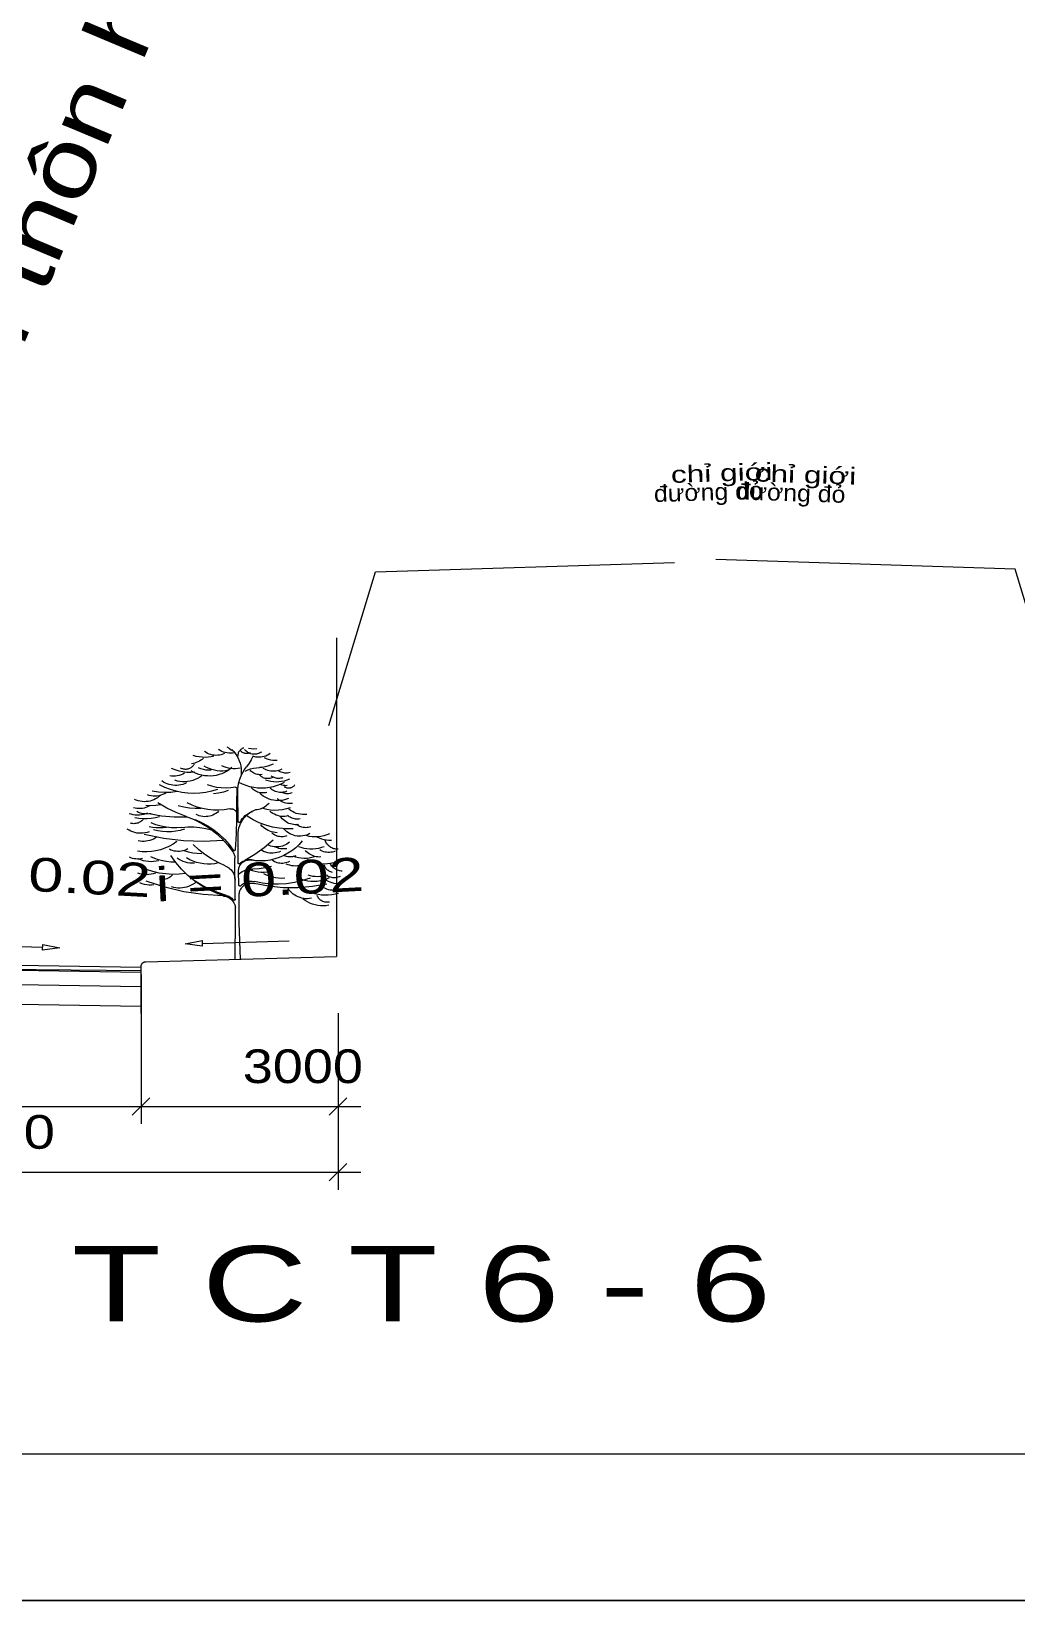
# Model space of a CAD drawing. Header units: metres. Extents: x 533049 to 537618, y 1849954 to 1852676.
# Drawn here: x 534052.1 to 534294, y 1849953.7 to 1850339.3 of the extents above; entities that cross this region are included whole.
import ezdxf

# ---------------------------------------------------------------- set-up
doc = ezdxf.new("R2010")
doc.units = ezdxf.units.M
doc.header["$LTSCALE"] = 2
for name, color, linetype, lineweight in [('2', 7, 'Continuous', 13), ('21', 7, 'Continuous', 13), ('3', 7, 'Continuous', 13), ('58', 7, 'Continuous', 13), ('59', 7, 'Continuous', 13), ('60', 7, 'Continuous', 13), ('61', 7, 'Continuous', 13)]:
    doc.layers.add(name, color=color, linetype=linetype, lineweight=lineweight)

msp = doc.modelspace()

# ---------------------------------------------------------------- linework, layer by layer
at = {"layer": '2'}
for p, q in [((534102.93, 1850145.16), (534102.83, 1850152.21)), ((534102.92, 1850135.03), (534102.92, 1850141.88)), ((534102.25, 1850126.06), (534102.15, 1850136.19)), ((534103.14, 1850129.52), (534103.06, 1850133.04))]:
    msp.add_line(p, q, dxfattribs=at)
for points in [[(534099.57, 1850161.86), (534099.18, 1850161.7), (534098.77, 1850161.58), (534098.35, 1850161.49), (534097.93, 1850161.43), (534097.5, 1850161.42), (534097.07, 1850161.44), (534096.65, 1850161.5), (534096.23, 1850161.6), (534095.83, 1850161.73), (534095.44, 1850161.9), (534095.06, 1850162.1), (534094.7, 1850162.34)], [(534101.96, 1850162.05), (534101.52, 1850161.98), (534101.08, 1850161.95), (534100.63, 1850161.96), (534100.19, 1850162), (534099.76, 1850162.09), (534099.33, 1850162.22), (534098.92, 1850162.38), (534098.52, 1850162.58), (534098.14, 1850162.82)], [(534100.15, 1850163.49), (534100.7, 1850163.15), (534101.24, 1850162.79), (534101.77, 1850162.43)], [(534101.39, 1850162.82), (534101.85, 1850162.34), (534102.26, 1850161.83), (534102.63, 1850161.29), (534102.95, 1850160.71), (534103.21, 1850160.11), (534103.42, 1850159.48), (534103.57, 1850158.84), (534103.66, 1850158.19), (534103.7, 1850157.53), (534103.67, 1850156.87), (534103.59, 1850156.22)], [(534102.92, 1850161.19), (534102.91, 1850161.37), (534102.93, 1850161.56), (534102.95, 1850161.74), (534103, 1850161.91), (534103.06, 1850162.09), (534103.13, 1850162.25), (534103.22, 1850162.41), (534103.32, 1850162.56), (534103.44, 1850162.71), (534103.57, 1850162.84), (534103.71, 1850162.95), (534103.86, 1850163.06), (534104.01, 1850163.15), (534104.18, 1850163.23), (534104.35, 1850163.29)], [(534105.88, 1850162.05), (534105.72, 1850161.98), (534105.55, 1850161.93), (534105.38, 1850161.89), (534105.21, 1850161.86), (534105.03, 1850161.85), (534104.86, 1850161.86), (534104.68, 1850161.88), (534104.51, 1850161.92), (534104.34, 1850161.97), (534104.18, 1850162.04), (534104.03, 1850162.12), (534103.88, 1850162.22), (534103.74, 1850162.33), (534103.62, 1850162.45), (534103.5, 1850162.58), (534103.4, 1850162.72)], [(534108.65, 1850162.24), (534108.42, 1850162.1), (534108.18, 1850161.98), (534107.94, 1850161.88), (534107.68, 1850161.8), (534107.42, 1850161.75), (534107.15, 1850161.71), (534106.88, 1850161.7), (534106.62, 1850161.72), (534106.35, 1850161.75), (534106.09, 1850161.81), (534105.84, 1850161.9), (534105.59, 1850162), (534105.35, 1850162.13), (534105.13, 1850162.27), (534104.92, 1850162.44), (534104.72, 1850162.62), (534104.54, 1850162.82)], [(534107.5, 1850163.01), (534106.83, 1850162.98), (534106.16, 1850163.01), (534105.5, 1850163.1)], [(534110.85, 1850161.86), (534110.49, 1850161.63), (534110.12, 1850161.43), (534109.74, 1850161.26), (534109.34, 1850161.13), (534108.93, 1850161.03), (534108.51, 1850160.97), (534108.09, 1850160.94), (534107.67, 1850160.96), (534107.25, 1850161.01), (534106.83, 1850161.1)], [(534092.31, 1850157.27), (534091.34, 1850157.21), (534090.36, 1850157.23), (534089.38, 1850157.35), (534088.42, 1850157.55), (534087.49, 1850157.85), (534086.58, 1850158.23)], [(534092.12, 1850159.28), (534092.02, 1850159.1), (534091.91, 1850158.93), (534091.78, 1850158.77), (534091.63, 1850158.62), (534091.48, 1850158.49), (534091.31, 1850158.37), (534091.14, 1850158.26), (534090.95, 1850158.17), (534090.76, 1850158.1), (534090.56, 1850158.04), (534090.36, 1850158), (534090.16, 1850157.98), (534089.95, 1850157.98), (534089.74, 1850157.99), (534089.54, 1850158.02), (534089.34, 1850158.07), (534089.15, 1850158.14), (534088.96, 1850158.22), (534088.78, 1850158.32)], [(534101.39, 1850158.42), (534100.83, 1850157.97), (534100.23, 1850157.56), (534099.6, 1850157.22), (534098.95, 1850156.92), (534098.27, 1850156.69), (534097.57, 1850156.51), (534096.86, 1850156.39), (534096.14, 1850156.34), (534095.42, 1850156.35), (534094.71, 1850156.41), (534094, 1850156.54), (534093.31, 1850156.74), (534092.63, 1850156.99), (534091.98, 1850157.29), (534091.36, 1850157.65)], [(534094.42, 1850160.71), (534094.1, 1850160.44), (534093.77, 1850160.2), (534093.42, 1850159.98), (534093.05, 1850159.79), (534092.66, 1850159.64), (534092.27, 1850159.52), (534091.86, 1850159.43), (534091.45, 1850159.37)], [(534096.99, 1850161.19), (534096.28, 1850161.04), (534095.55, 1850160.94), (534094.82, 1850160.91), (534094.08, 1850160.94), (534093.35, 1850161.03), (534092.64, 1850161.17), (534091.93, 1850161.38)], [(534096.33, 1850157.75), (534095.68, 1850157.75), (534095.04, 1850157.81), (534094.4, 1850157.92), (534093.78, 1850158.1), (534093.17, 1850158.32)], [(534100.53, 1850157.75), (534099.85, 1850157.63), (534099.17, 1850157.57), (534098.49, 1850157.57), (534097.8, 1850157.63), (534097.13, 1850157.75), (534096.47, 1850157.93), (534095.82, 1850158.17), (534095.2, 1850158.46), (534094.61, 1850158.8)], [(534103.46, 1850158.29), (534102.89, 1850158.19), (534102.31, 1850158.14), (534101.73, 1850158.14), (534101.15, 1850158.19), (534100.58, 1850158.28), (534100.02, 1850158.43), (534099.47, 1850158.62), (534098.94, 1850158.86)], [(534102.83, 1850152.21), (534102.85, 1850153.07), (534102.95, 1850153.93), (534103.12, 1850154.77), (534103.37, 1850155.6), (534103.68, 1850156.4), (534104.07, 1850157.18), (534104.52, 1850157.92), (534105.03, 1850158.61)], [(534104.64, 1850157.56), (534105.31, 1850157.84), (534106.01, 1850158.07), (534106.72, 1850158.25), (534107.44, 1850158.36), (534108.17, 1850158.42)], [(534106.64, 1850161.29), (534106.18, 1850160.35), (534105.64, 1850159.46), (534105.03, 1850158.61)], [(534108.84, 1850156.7), (534108.54, 1850156.67), (534108.25, 1850156.67), (534107.95, 1850156.69), (534107.66, 1850156.74), (534107.37, 1850156.81), (534107.09, 1850156.91), (534106.82, 1850157.04), (534106.56, 1850157.18), (534106.32, 1850157.35), (534106.09, 1850157.54), (534105.88, 1850157.75)], [(534111.52, 1850159.28), (534110.88, 1850158.99), (534110.22, 1850158.76), (534109.55, 1850158.59), (534108.87, 1850158.47), (534108.17, 1850158.42)], [(534113.71, 1850158.04), (534113.35, 1850157.87), (534112.97, 1850157.73), (534112.59, 1850157.63), (534112.19, 1850157.56), (534111.79, 1850157.53), (534111.39, 1850157.53), (534111, 1850157.56), (534110.6, 1850157.63), (534110.22, 1850157.73), (534109.84, 1850157.87), (534109.48, 1850158.03), (534109.13, 1850158.23)], [(534112.57, 1850160.14), (534112.02, 1850160.13), (534111.48, 1850160.17), (534110.94, 1850160.25), (534110.42, 1850160.39), (534109.91, 1850160.58), (534109.41, 1850160.81)], [(534097.83, 1850153.07), (534096.43, 1850152.64), (534094.99, 1850152.33), (534093.54, 1850152.13), (534092.07, 1850152.06), (534090.6, 1850152.12), (534089.14, 1850152.29), (534087.7, 1850152.59), (534086.29, 1850153), (534084.92, 1850153.54), (534083.6, 1850154.18)], [(534090.24, 1850154.66), (534089.8, 1850154.45), (534089.34, 1850154.28), (534088.87, 1850154.16), (534088.39, 1850154.07), (534087.9, 1850154.03), (534087.41, 1850154.02), (534086.93, 1850154.06), (534086.45, 1850154.14), (534085.97, 1850154.26), (534085.51, 1850154.42), (534085.07, 1850154.62), (534084.64, 1850154.86), (534084.23, 1850155.13)], [(534089.77, 1850157.03), (534089.35, 1850156.82), (534088.91, 1850156.64), (534088.46, 1850156.5), (534088, 1850156.4), (534087.54, 1850156.34), (534087.07, 1850156.32), (534086.6, 1850156.34), (534086.13, 1850156.4)], [(534094.04, 1850156.4), (534093.52, 1850156.03), (534092.96, 1850155.72), (534092.39, 1850155.45), (534091.79, 1850155.24), (534091.17, 1850155.08), (534090.54, 1850154.97), (534089.91, 1850154.92), (534089.27, 1850154.93), (534088.63, 1850154.99), (534088.01, 1850155.11), (534087.4, 1850155.29)], [(534102.29, 1850153.57), (534101.13, 1850153.41), (534099.96, 1850153.35), (534098.79, 1850153.4), (534097.63, 1850153.56), (534096.49, 1850153.82), (534095.38, 1850154.19)], [(534114.29, 1850154.78), (534113.42, 1850154.35), (534112.51, 1850153.99), (534111.58, 1850153.7), (534110.63, 1850153.5), (534109.67, 1850153.38), (534108.7, 1850153.33), (534107.73, 1850153.38), (534106.76, 1850153.5), (534105.81, 1850153.7), (534104.88, 1850153.99), (534103.98, 1850154.35), (534103.11, 1850154.78)], [(534111.61, 1850156.12), (534111.41, 1850156), (534111.19, 1850155.9), (534110.97, 1850155.82), (534110.74, 1850155.76), (534110.51, 1850155.72), (534110.27, 1850155.7), (534110.04, 1850155.7), (534109.8, 1850155.72), (534109.57, 1850155.77), (534109.34, 1850155.83), (534109.12, 1850155.91), (534108.91, 1850156.02), (534108.7, 1850156.14), (534108.51, 1850156.28), (534108.34, 1850156.43), (534108.17, 1850156.6)], [(534115.53, 1850155.55), (534114.91, 1850155.3), (534114.28, 1850155.11), (534113.62, 1850154.97), (534112.96, 1850154.89), (534112.3, 1850154.87), (534111.64, 1850154.9), (534110.98, 1850155), (534110.33, 1850155.15), (534109.7, 1850155.36)], [(534113.9, 1850155.93), (534113.64, 1850155.85), (534113.38, 1850155.8), (534113.1, 1850155.77), (534112.83, 1850155.76), (534112.56, 1850155.77), (534112.29, 1850155.81), (534112.02, 1850155.86), (534111.76, 1850155.95), (534111.51, 1850156.05), (534111.27, 1850156.17), (534111.04, 1850156.31)], [(534115.72, 1850157.18), (534115.41, 1850157.11), (534115.09, 1850157.07), (534114.77, 1850157.06), (534114.45, 1850157.08), (534114.14, 1850157.13), (534113.83, 1850157.2), (534113.53, 1850157.29), (534113.23, 1850157.41), (534112.95, 1850157.56)], [(534115, 1850153.99), (534114.7, 1850153.97), (534114.39, 1850153.98), (534114.09, 1850154.01), (534113.8, 1850154.07), (534113.51, 1850154.15), (534113.22, 1850154.25)], [(534116.86, 1850154.21), (534116.79, 1850154.08), (534116.7, 1850153.96), (534116.6, 1850153.85), (534116.49, 1850153.75), (534116.37, 1850153.66), (534116.25, 1850153.57), (534116.11, 1850153.5), (534115.98, 1850153.44), (534115.83, 1850153.4), (534115.69, 1850153.36), (534115.54, 1850153.34), (534115.39, 1850153.33), (534115.24, 1850153.34), (534115.09, 1850153.36), (534114.95, 1850153.39), (534114.8, 1850153.44), (534114.66, 1850153.49), (534114.53, 1850153.56), (534114.4, 1850153.64), (534114.29, 1850153.73)], [(534083.86, 1850151.59), (534083.49, 1850151.27), (534083.09, 1850150.98), (534082.67, 1850150.72), (534082.23, 1850150.5), (534081.77, 1850150.33), (534081.3, 1850150.19), (534080.81, 1850150.09), (534080.32, 1850150.04), (534079.83, 1850150.02), (534079.34, 1850150.06), (534078.85, 1850150.13), (534078.37, 1850150.24), (534077.91, 1850150.4), (534077.45, 1850150.59)], [(534085.24, 1850152.2), (534084.83, 1850151.96), (534084.39, 1850151.77), (534083.94, 1850151.61), (534083.48, 1850151.5), (534083, 1850151.42), (534082.53, 1850151.39), (534082.05, 1850151.4), (534081.58, 1850151.45), (534081.11, 1850151.55), (534080.65, 1850151.68)], [(534087.92, 1850152.51), (534086.4, 1850152.32), (534084.87, 1850152.29), (534083.35, 1850152.4), (534081.84, 1850152.66)], [(534100.52, 1850152.76), (534099.34, 1850152.38), (534098.12, 1850152.12), (534096.89, 1850151.96)], [(534102.29, 1850153.57), (534102.31, 1850153.58), (534102.33, 1850153.58), (534102.36, 1850153.58), (534102.38, 1850153.57), (534102.4, 1850153.57), (534102.42, 1850153.56), (534102.45, 1850153.55), (534102.47, 1850153.54), (534102.49, 1850153.53), (534102.5, 1850153.52), (534102.52, 1850153.5), (534102.54, 1850153.48), (534102.55, 1850153.46), (534102.56, 1850153.44), (534102.57, 1850153.42), (534102.58, 1850153.4), (534102.59, 1850153.38), (534102.59, 1850153.36), (534102.6, 1850153.34), (534102.6, 1850153.31)], [(534102.6, 1850153.31), (534102.56, 1850149.59), (534102.5, 1850145.87), (534102.44, 1850142.15)], [(534109.99, 1850152.3), (534109.67, 1850152.23), (534109.34, 1850152.19), (534109.02, 1850152.18), (534108.69, 1850152.19), (534108.37, 1850152.24), (534108.05, 1850152.31), (534107.74, 1850152.41), (534107.44, 1850152.54), (534107.15, 1850152.69), (534106.88, 1850152.87), (534106.62, 1850153.07), (534106.38, 1850153.3), (534106.17, 1850153.54)], [(534115.33, 1850150.83), (534114.82, 1850150.63), (534114.3, 1850150.47), (534113.77, 1850150.36), (534113.24, 1850150.3), (534112.7, 1850150.28), (534112.15, 1850150.3), (534111.62, 1850150.37), (534111.09, 1850150.49), (534110.57, 1850150.65), (534110.07, 1850150.86), (534109.59, 1850151.11), (534109.13, 1850151.39), (534108.7, 1850151.72), (534108.29, 1850152.08)], [(534114.93, 1850152.61), (534114.64, 1850152.49), (534114.34, 1850152.4), (534114.03, 1850152.34), (534113.71, 1850152.3), (534113.4, 1850152.29), (534113.08, 1850152.31), (534112.77, 1850152.36), (534112.46, 1850152.43), (534112.16, 1850152.53), (534111.87, 1850152.66), (534111.6, 1850152.81), (534111.33, 1850152.98), (534111.09, 1850153.18), (534110.86, 1850153.4)], [(534116.29, 1850149.62), (534115.89, 1850149.59), (534115.49, 1850149.59), (534115.09, 1850149.62), (534114.69, 1850149.69), (534114.3, 1850149.79), (534113.93, 1850149.93), (534113.56, 1850150.09), (534113.21, 1850150.29), (534112.88, 1850150.52), (534112.57, 1850150.77)], [(534116.2, 1850152.2), (534115.92, 1850152.11), (534115.63, 1850152.04), (534115.34, 1850152), (534115.04, 1850151.98), (534114.75, 1850151.99), (534114.46, 1850152.03), (534114.17, 1850152.09), (534113.89, 1850152.18), (534113.62, 1850152.3)], [(534080.7, 1850147.24), (534080.22, 1850147.05), (534079.73, 1850146.9), (534079.22, 1850146.8), (534078.71, 1850146.73), (534078.19, 1850146.72), (534077.67, 1850146.74), (534077.16, 1850146.81), (534076.66, 1850146.93), (534076.17, 1850147.08)], [(534081.12, 1850148.94), (534080.71, 1850148.75), (534080.29, 1850148.6), (534079.86, 1850148.47), (534079.42, 1850148.39), (534078.97, 1850148.34), (534078.52, 1850148.33), (534078.08, 1850148.36), (534077.63, 1850148.43), (534077.2, 1850148.53)], [(534083.59, 1850146.31), (534082.61, 1850146.05), (534081.6, 1850145.88), (534080.59, 1850145.8), (534079.57, 1850145.81), (534078.56, 1850145.91), (534077.56, 1850146.1)], [(534081.58, 1850147.08), (534081.06, 1850147.01), (534080.54, 1850146.99), (534080.02, 1850147.02), (534079.5, 1850147.09), (534078.99, 1850147.22), (534078.5, 1850147.38), (534078.02, 1850147.6)], [(534083.9, 1850149.25), (534082.69, 1850149.08), (534081.46, 1850149.03), (534080.24, 1850149.1)], [(534090.3, 1850146.26), (534087.2, 1850146.21), (534084.11, 1850146.47), (534081.06, 1850147.03)], [(534090.16, 1850146.43), (534087.75, 1850147.35), (534085.42, 1850148.45), (534083.17, 1850149.73)], [(534093.75, 1850148.37), (534092.36, 1850148.35), (534090.97, 1850148.44), (534089.59, 1850148.66), (534088.23, 1850148.99)], [(534090.16, 1850146.43), (534092.12, 1850145.66), (534094.01, 1850144.71), (534095.8, 1850143.59), (534097.47, 1850142.32), (534099.02, 1850140.89), (534100.44, 1850139.32), (534101.7, 1850137.64)], [(534100.87, 1850148.27), (534099.54, 1850148.06), (534098.19, 1850147.96), (534096.85, 1850147.98), (534095.5, 1850148.11), (534094.18, 1850148.36), (534092.88, 1850148.72), (534091.62, 1850149.19), (534090.4, 1850149.77)], [(534098.15, 1850147.69), (534097.83, 1850147.41), (534097.49, 1850147.15), (534097.12, 1850146.93), (534096.74, 1850146.75), (534096.34, 1850146.59), (534095.93, 1850146.48), (534095.51, 1850146.4), (534095.09, 1850146.36), (534094.66, 1850146.35), (534094.23, 1850146.39), (534093.81, 1850146.46), (534093.4, 1850146.57), (534093, 1850146.72), (534092.62, 1850146.9)], [(534100.87, 1850148.27), (534101, 1850148.29), (534101.13, 1850148.3), (534101.26, 1850148.3), (534101.39, 1850148.28), (534101.52, 1850148.26), (534101.65, 1850148.22), (534101.77, 1850148.17), (534101.89, 1850148.12), (534102, 1850148.05), (534102.11, 1850147.97), (534102.21, 1850147.88), (534102.3, 1850147.79), (534102.38, 1850147.69), (534102.45, 1850147.58), (534102.52, 1850147.46), (534102.57, 1850147.34)], [(534102.92, 1850141.88), (534102.95, 1850142.46), (534103.03, 1850143.03), (534103.15, 1850143.6), (534103.33, 1850144.15), (534103.55, 1850144.69), (534103.82, 1850145.2), (534104.13, 1850145.69), (534104.49, 1850146.14), (534104.88, 1850146.57), (534105.31, 1850146.96), (534105.77, 1850147.31), (534106.26, 1850147.62), (534106.78, 1850147.88), (534107.32, 1850148.1)], [(534103.42, 1850145.04), (534103.69, 1850145.47), (534103.99, 1850145.87), (534104.33, 1850146.25), (534104.7, 1850146.6), (534105.11, 1850146.91), (534105.53, 1850147.18), (534105.98, 1850147.42), (534106.45, 1850147.61)], [(534116.45, 1850143.34), (534114.74, 1850143.34), (534113.05, 1850143.49), (534111.37, 1850143.8), (534109.73, 1850144.26), (534108.13, 1850144.86), (534106.6, 1850145.61), (534105.14, 1850146.5)], [(534110.53, 1850149.71), (534110.28, 1850149.42), (534110.01, 1850149.16), (534109.71, 1850148.91), (534109.4, 1850148.7), (534109.07, 1850148.51), (534108.72, 1850148.35), (534108.37, 1850148.21), (534108, 1850148.11), (534107.62, 1850148.04), (534107.24, 1850148)], [(534115.72, 1850148.53), (534114.79, 1850148.24), (534113.84, 1850148.04), (534112.87, 1850147.92), (534111.9, 1850147.89), (534110.93, 1850147.95), (534109.96, 1850148.1), (534109.02, 1850148.33)], [(534115.33, 1850146.56), (534114.89, 1850146.47), (534114.45, 1850146.42), (534114, 1850146.4), (534113.55, 1850146.43), (534113.11, 1850146.5), (534112.67, 1850146.6), (534112.25, 1850146.75), (534111.84, 1850146.93), (534111.45, 1850147.14), (534111.08, 1850147.4), (534110.73, 1850147.68)], [(534117.77, 1850144.39), (534117.37, 1850144.36), (534116.97, 1850144.36), (534116.58, 1850144.4), (534116.18, 1850144.47), (534115.8, 1850144.57), (534115.43, 1850144.7), (534115.06, 1850144.87), (534114.72, 1850145.06), (534114.39, 1850145.29), (534114.08, 1850145.54), (534113.79, 1850145.81), (534113.53, 1850146.11), (534113.29, 1850146.43)], [(534118.16, 1850145.84), (534117.89, 1850145.78), (534117.61, 1850145.75), (534117.33, 1850145.75), (534117.05, 1850145.76), (534116.78, 1850145.8), (534116.5, 1850145.87), (534116.24, 1850145.95), (534115.98, 1850146.06), (534115.73, 1850146.19), (534115.5, 1850146.34), (534115.28, 1850146.51), (534115.07, 1850146.69)], [(534119.82, 1850146.9), (534119.3, 1850146.86), (534118.77, 1850146.87), (534118.25, 1850146.93), (534117.73, 1850147.03), (534117.23, 1850147.17), (534116.74, 1850147.36), (534116.27, 1850147.59), (534115.82, 1850147.86), (534115.39, 1850148.17)], [(534081.07, 1850142.62), (534080.58, 1850142.47), (534080.09, 1850142.36), (534079.58, 1850142.29), (534079.07, 1850142.26), (534078.56, 1850142.28), (534078.05, 1850142.34), (534077.55, 1850142.44), (534077.06, 1850142.59), (534076.59, 1850142.77), (534076.13, 1850143), (534075.69, 1850143.26)], [(534079.62, 1850145.69), (534079.44, 1850145.49), (534079.25, 1850145.31), (534079.04, 1850145.15), (534078.82, 1850145.01), (534078.58, 1850144.89), (534078.34, 1850144.79), (534078.09, 1850144.72), (534077.83, 1850144.67), (534077.57, 1850144.64), (534077.3, 1850144.63), (534077.04, 1850144.65), (534076.78, 1850144.69), (534076.53, 1850144.76)], [(534085.34, 1850143.73), (534084.49, 1850143.61), (534083.63, 1850143.57), (534082.77, 1850143.6), (534081.91, 1850143.71), (534081.07, 1850143.89)], [(534089.14, 1850143.73), (534087.85, 1850143.63), (534086.55, 1850143.65), (534085.27, 1850143.78), (534084, 1850144.02), (534082.75, 1850144.38), (534081.54, 1850144.84)], [(534089.77, 1850143.26), (534088.71, 1850142.97), (534087.63, 1850142.77), (534086.53, 1850142.66), (534085.43, 1850142.64), (534084.34, 1850142.7), (534083.25, 1850142.86), (534082.18, 1850143.1)], [(534089.14, 1850143.73), (534090.6, 1850143.85), (534092.07, 1850143.84), (534093.54, 1850143.72), (534094.99, 1850143.47), (534096.41, 1850143.1)], [(534092.38, 1850145.66), (534093.97, 1850144.95), (534095.5, 1850144.1), (534096.95, 1850143.13), (534098.3, 1850142.03), (534099.56, 1850140.83), (534100.71, 1850139.51), (534101.74, 1850138.1)], [(534103.42, 1850145.04), (534103.41, 1850145.02), (534103.4, 1850145), (534103.38, 1850144.98), (534103.36, 1850144.97), (534103.35, 1850144.95), (534103.33, 1850144.94), (534103.31, 1850144.93), (534103.29, 1850144.92), (534103.26, 1850144.91), (534103.24, 1850144.91), (534103.22, 1850144.9), (534103.2, 1850144.9), (534103.17, 1850144.9), (534103.15, 1850144.9), (534103.13, 1850144.91), (534103.11, 1850144.92), (534103.09, 1850144.92), (534103.06, 1850144.93), (534103.05, 1850144.95), (534103.03, 1850144.96), (534103.01, 1850144.98), (534102.99, 1850144.99), (534102.98, 1850145.01), (534102.97, 1850145.03), (534102.96, 1850145.05), (534102.95, 1850145.07), (534102.94, 1850145.09), (534102.94, 1850145.11), (534102.93, 1850145.14), (534102.93, 1850145.16)], [(534112.51, 1850142.42), (534112.05, 1850142.45), (534111.59, 1850142.52), (534111.14, 1850142.63), (534110.71, 1850142.78), (534110.28, 1850142.97), (534109.88, 1850143.19), (534109.5, 1850143.44), (534109.14, 1850143.73), (534108.8, 1850144.05), (534108.49, 1850144.39)], [(534114.94, 1850141.63), (534114.64, 1850141.53), (534114.34, 1850141.46), (534114.04, 1850141.42), (534113.73, 1850141.4), (534113.42, 1850141.4), (534113.11, 1850141.44), (534112.81, 1850141.49), (534112.51, 1850141.58), (534112.23, 1850141.69), (534111.95, 1850141.82), (534111.68, 1850141.98), (534111.43, 1850142.15), (534111.19, 1850142.35)], [(534120.59, 1850142.22), (534120.18, 1850142.01), (534119.74, 1850141.84), (534119.3, 1850141.71), (534118.84, 1850141.63), (534118.38, 1850141.58), (534117.91, 1850141.57), (534117.45, 1850141.6), (534116.99, 1850141.68), (534116.54, 1850141.8), (534116.1, 1850141.95), (534115.68, 1850142.15), (534115.28, 1850142.38), (534114.9, 1850142.64), (534114.54, 1850142.94), (534114.21, 1850143.27)], [(534120.79, 1850143.86), (534120.49, 1850143.77), (534120.18, 1850143.7), (534119.87, 1850143.66), (534119.56, 1850143.65), (534119.25, 1850143.66), (534118.94, 1850143.7), (534118.63, 1850143.76), (534118.33, 1850143.85), (534118.04, 1850143.97), (534117.76, 1850144.11), (534117.49, 1850144.27), (534117.24, 1850144.46)], [(534087.87, 1850140.25), (534086.94, 1850139.61), (534085.95, 1850139.05), (534084.91, 1850138.59), (534083.84, 1850138.22), (534082.74, 1850137.95), (534081.62, 1850137.78), (534080.48, 1850137.71), (534079.35, 1850137.74), (534078.22, 1850137.88)], [(534082.97, 1850141.36), (534082.57, 1850141.09), (534082.14, 1850140.86), (534081.7, 1850140.66), (534081.25, 1850140.5), (534080.78, 1850140.38), (534080.3, 1850140.31), (534079.82, 1850140.27), (534079.34, 1850140.28), (534078.86, 1850140.32), (534078.38, 1850140.41)], [(534099.34, 1850140.49), (534094.44, 1850140.22), (534089.54, 1850140.38), (534084.68, 1850140.98), (534079.88, 1850142)], [(534090.58, 1850138.41), (534090.19, 1850138.22), (534089.79, 1850138.07), (534089.38, 1850137.95), (534088.96, 1850137.87), (534088.54, 1850137.82), (534088.11, 1850137.82), (534087.68, 1850137.85), (534087.26, 1850137.91), (534086.85, 1850138.02), (534086.44, 1850138.16), (534086.05, 1850138.33)], [(534099.77, 1850134.28), (534098.04, 1850135.06), (534096.37, 1850135.98), (534094.78, 1850137.03), (534093.29, 1850138.21), (534091.9, 1850139.5)], [(534102.44, 1850142.15), (534102.4, 1850140.84), (534102.33, 1850139.53), (534102.22, 1850138.22)], [(534111.52, 1850140.58), (534109.35, 1850138.7), (534107.02, 1850137.03), (534104.55, 1850135.58)], [(534118.71, 1850140.41), (534117.93, 1850139.53), (534117.08, 1850138.72), (534116.16, 1850137.99), (534115.18, 1850137.35), (534114.14, 1850136.79), (534113.06, 1850136.33), (534111.95, 1850135.97), (534110.8, 1850135.7), (534109.64, 1850135.54), (534108.47, 1850135.48), (534107.29, 1850135.53), (534106.13, 1850135.68)], [(534115.6, 1850140.12), (534115.27, 1850139.86), (534114.93, 1850139.63), (534114.57, 1850139.43), (534114.2, 1850139.26), (534113.81, 1850139.13), (534113.41, 1850139.02), (534113, 1850138.96), (534112.59, 1850138.92), (534112.18, 1850138.93), (534111.77, 1850138.96), (534111.36, 1850139.04), (534110.97, 1850139.14), (534110.58, 1850139.28), (534110.2, 1850139.46)], [(534114.87, 1850138.47), (534114.49, 1850138.42), (534114.11, 1850138.41), (534113.72, 1850138.43), (534113.34, 1850138.47), (534112.97, 1850138.55), (534112.6, 1850138.66), (534112.24, 1850138.8)], [(534124.09, 1850138.98), (534123.41, 1850138.74), (534122.72, 1850138.55), (534122.01, 1850138.42), (534121.29, 1850138.36), (534120.57, 1850138.36), (534119.85, 1850138.42), (534119.14, 1850138.55), (534118.44, 1850138.74), (534117.76, 1850138.98)], [(534125.39, 1850142.15), (534124.72, 1850141.87), (534124.02, 1850141.64), (534123.3, 1850141.48), (534122.58, 1850141.39), (534121.84, 1850141.36), (534121.11, 1850141.41), (534120.38, 1850141.52), (534119.67, 1850141.69)], [(534125.85, 1850140.51), (534125.25, 1850140.51), (534124.65, 1850140.57), (534124.06, 1850140.68), (534123.48, 1850140.83), (534122.91, 1850141.04), (534122.37, 1850141.3)], [(534127.5, 1850138.4), (534127.24, 1850138.39), (534126.98, 1850138.4), (534126.72, 1850138.43), (534126.46, 1850138.49), (534126.22, 1850138.56), (534125.97, 1850138.66), (534125.74, 1850138.78), (534125.52, 1850138.92), (534125.32, 1850139.07), (534125.12, 1850139.25), (534124.94, 1850139.44), (534124.78, 1850139.64), (534124.64, 1850139.86), (534124.52, 1850140.09), (534124.42, 1850140.33), (534124.34, 1850140.58)], [(534079.43, 1850136.07), (534079.03, 1850136), (534078.62, 1850135.95), (534078.21, 1850135.94), (534077.81, 1850135.96), (534077.4, 1850136.02), (534077, 1850136.11), (534076.61, 1850136.23), (534076.23, 1850136.38)], [(534083.4, 1850135.53), (534082.79, 1850135.39), (534082.16, 1850135.3), (534081.54, 1850135.27), (534080.91, 1850135.31), (534080.28, 1850135.39), (534079.67, 1850135.54), (534079.07, 1850135.74), (534078.49, 1850135.99)], [(534087.38, 1850135.21), (534086.37, 1850135.21), (534085.37, 1850135.3), (534084.38, 1850135.46), (534083.4, 1850135.72), (534082.45, 1850136.05), (534081.53, 1850136.46)], [(534100.08, 1850126.71), (534098.01, 1850127.39), (534096.01, 1850128.26), (534094.1, 1850129.31), (534092.29, 1850130.52), (534090.6, 1850131.89), (534089.04, 1850133.42), (534087.62, 1850135.07), (534086.37, 1850136.85)], [(534092.21, 1850134.9), (534091.65, 1850134.9), (534091.1, 1850134.95), (534090.54, 1850135.04), (534090, 1850135.17), (534089.47, 1850135.35), (534088.96, 1850135.58), (534088.47, 1850135.84), (534088, 1850136.15)], [(534094, 1850137.24), (534092.91, 1850137.27), (534091.83, 1850137.39), (534090.76, 1850137.62), (534089.72, 1850137.94)], [(534098.06, 1850134.98), (534097.17, 1850134.8), (534096.28, 1850134.7), (534095.38, 1850134.68), (534094.48, 1850134.75), (534093.59, 1850134.89), (534092.72, 1850135.11), (534091.87, 1850135.41), (534091.05, 1850135.78), (534090.26, 1850136.23)], [(534101.7, 1850137.64), (534101.81, 1850137.45), (534101.91, 1850137.25), (534101.99, 1850137.05), (534102.06, 1850136.84), (534102.11, 1850136.63), (534102.14, 1850136.41), (534102.15, 1850136.19)], [(534102.22, 1850138.22), (534102.21, 1850138.2), (534102.21, 1850138.18), (534102.2, 1850138.16), (534102.19, 1850138.14), (534102.18, 1850138.11), (534102.17, 1850138.1), (534102.15, 1850138.08), (534102.14, 1850138.06), (534102.12, 1850138.05), (534102.1, 1850138.03), (534102.08, 1850138.02), (534102.06, 1850138.01), (534102.04, 1850138), (534102.02, 1850137.99), (534102, 1850137.99), (534101.97, 1850137.99), (534101.95, 1850137.99), (534101.93, 1850137.99), (534101.9, 1850137.99), (534101.88, 1850138), (534101.86, 1850138), (534101.84, 1850138.01), (534101.82, 1850138.02), (534101.8, 1850138.04), (534101.78, 1850138.05), (534101.77, 1850138.07), (534101.75, 1850138.08), (534101.74, 1850138.1)], [(534103.37, 1850134.84), (534103.35, 1850134.83), (534103.33, 1850134.82), (534103.31, 1850134.8), (534103.29, 1850134.79), (534103.27, 1850134.78), (534103.25, 1850134.78), (534103.23, 1850134.77), (534103.21, 1850134.77), (534103.18, 1850134.77), (534103.16, 1850134.77), (534103.14, 1850134.77), (534103.12, 1850134.78), (534103.09, 1850134.79), (534103.07, 1850134.8), (534103.05, 1850134.81), (534103.03, 1850134.82), (534103.02, 1850134.83), (534103, 1850134.85), (534102.98, 1850134.87), (534102.97, 1850134.88), (534102.96, 1850134.9), (534102.95, 1850134.92), (534102.94, 1850134.94), (534102.93, 1850134.97), (534102.93, 1850134.99), (534102.92, 1850135.01), (534102.92, 1850135.03)], [(534103.06, 1850133.04), (534103.07, 1850133.27), (534103.09, 1850133.5), (534103.14, 1850133.73), (534103.2, 1850133.95), (534103.29, 1850134.16), (534103.39, 1850134.37), (534103.51, 1850134.57), (534103.65, 1850134.75), (534103.8, 1850134.93), (534103.97, 1850135.08), (534104.15, 1850135.23), (534104.35, 1850135.35), (534104.55, 1850135.46), (534104.76, 1850135.55), (534104.98, 1850135.63), (534105.21, 1850135.68), (534105.44, 1850135.71), (534105.67, 1850135.72), (534105.9, 1850135.71), (534106.13, 1850135.68)], [(534103.37, 1850134.84), (534103.6, 1850135.05), (534103.85, 1850135.23), (534104.12, 1850135.39), (534104.39, 1850135.53), (534104.68, 1850135.64), (534104.98, 1850135.73), (534105.29, 1850135.79), (534105.59, 1850135.82), (534105.9, 1850135.83), (534106.21, 1850135.8), (534106.52, 1850135.75), (534106.82, 1850135.68), (534107.11, 1850135.58)], [(534113.36, 1850137.81), (534112.93, 1850137.65), (534112.49, 1850137.53), (534112.04, 1850137.44), (534111.58, 1850137.4), (534111.12, 1850137.39), (534110.66, 1850137.42), (534110.2, 1850137.49), (534109.76, 1850137.6), (534109.32, 1850137.74), (534108.9, 1850137.92), (534108.49, 1850138.14)], [(534115.55, 1850135.34), (534115.24, 1850135.19), (534114.91, 1850135.07), (534114.58, 1850134.97), (534114.23, 1850134.91), (534113.89, 1850134.87), (534113.54, 1850134.87), (534113.19, 1850134.9), (534112.85, 1850134.95), (534112.51, 1850135.04), (534112.19, 1850135.15), (534111.87, 1850135.29), (534111.57, 1850135.46), (534111.28, 1850135.66)], [(534117.13, 1850136.77), (534116.86, 1850136.65), (534116.58, 1850136.57), (534116.29, 1850136.5), (534116, 1850136.46), (534115.71, 1850136.45), (534115.41, 1850136.46), (534115.12, 1850136.5), (534114.84, 1850136.57), (534114.56, 1850136.65), (534114.28, 1850136.77)], [(534119.34, 1850134.71), (534118.91, 1850134.54), (534118.45, 1850134.4), (534117.99, 1850134.3), (534117.52, 1850134.24), (534117.05, 1850134.22), (534116.58, 1850134.24), (534116.11, 1850134.3), (534115.65, 1850134.4), (534115.2, 1850134.54), (534114.76, 1850134.71)], [(534121.72, 1850136.45), (534121.08, 1850136.28), (534120.42, 1850136.15), (534119.76, 1850136.09), (534119.09, 1850136.08), (534118.43, 1850136.13), (534117.77, 1850136.23), (534117.13, 1850136.39), (534116.5, 1850136.61)], [(534123.3, 1850136.45), (534122.91, 1850136.44), (534122.52, 1850136.45), (534122.14, 1850136.51), (534121.76, 1850136.59), (534121.39, 1850136.71), (534121.03, 1850136.86), (534120.69, 1850137.04), (534120.36, 1850137.25), (534120.05, 1850137.48), (534119.77, 1850137.75), (534119.5, 1850138.03)], [(534126.3, 1850135.03), (534125.6, 1850134.86), (534124.88, 1850134.76), (534124.15, 1850134.72), (534123.42, 1850134.74), (534122.7, 1850134.83), (534121.99, 1850134.99), (534121.3, 1850135.2), (534120.62, 1850135.48), (534119.98, 1850135.82)], [(534126.78, 1850137.88), (534126.44, 1850137.75), (534126.09, 1850137.66), (534125.74, 1850137.6), (534125.38, 1850137.56), (534125.02, 1850137.56), (534124.66, 1850137.59), (534124.31, 1850137.65), (534123.96, 1850137.74), (534123.62, 1850137.87), (534123.3, 1850138.01), (534122.98, 1850138.19)], [(534126.15, 1850132.65), (534125.92, 1850132.7), (534125.71, 1850132.77), (534125.5, 1850132.86), (534125.3, 1850132.96), (534125.11, 1850133.09), (534124.93, 1850133.23), (534124.76, 1850133.38), (534124.61, 1850133.55), (534124.47, 1850133.73), (534124.35, 1850133.92), (534124.24, 1850134.12), (534124.16, 1850134.33), (534124.09, 1850134.55)], [(534128.52, 1850132.97), (534128.23, 1850132.98), (534127.94, 1850133.03), (534127.65, 1850133.09), (534127.38, 1850133.19), (534127.11, 1850133.3), (534126.85, 1850133.44), (534126.61, 1850133.61), (534126.39, 1850133.79), (534126.18, 1850134), (534125.99, 1850134.22), (534125.82, 1850134.46), (534125.67, 1850134.71)], [(534082.62, 1850132.48), (534082.09, 1850132.31), (534081.55, 1850132.19), (534081, 1850132.12), (534080.44, 1850132.09), (534079.89, 1850132.12), (534079.33, 1850132.19), (534078.79, 1850132.31), (534078.26, 1850132.48)], [(534090.03, 1850132.41), (534088.42, 1850132.23), (534086.8, 1850132.18), (534085.18, 1850132.27), (534083.57, 1850132.5), (534081.99, 1850132.86), (534080.44, 1850133.34)], [(534086.83, 1850132.02), (534086.59, 1850131.79), (534086.32, 1850131.58), (534086.04, 1850131.4), (534085.75, 1850131.24), (534085.44, 1850131.11), (534085.12, 1850131), (534084.79, 1850130.92), (534084.46, 1850130.87), (534084.13, 1850130.84), (534083.79, 1850130.85)], [(534100.09, 1850127.02), (534097.94, 1850127.7), (534095.86, 1850128.56), (534093.87, 1850129.59), (534091.96, 1850130.79)], [(534099.77, 1850134.28), (534100.09, 1850134.14), (534100.39, 1850133.96), (534100.68, 1850133.77), (534100.94, 1850133.54), (534101.19, 1850133.3), (534101.41, 1850133.03), (534101.61, 1850132.74), (534101.78, 1850132.44), (534101.92, 1850132.12), (534102.03, 1850131.8), (534102.12, 1850131.46), (534102.17, 1850131.12), (534102.19, 1850130.77)], [(534103.05, 1850132.18), (534103.34, 1850132.43), (534103.64, 1850132.66), (534103.97, 1850132.86), (534104.31, 1850133.04), (534104.66, 1850133.18), (534105.02, 1850133.3), (534105.39, 1850133.38), (534105.77, 1850133.44), (534106.15, 1850133.46), (534106.53, 1850133.44)], [(534110.8, 1850132.81), (534110.08, 1850132.7), (534109.34, 1850132.64), (534108.61, 1850132.65), (534107.87, 1850132.72), (534107.15, 1850132.85), (534106.44, 1850133.04), (534105.74, 1850133.28)], [(534111.12, 1850134.08), (534109.61, 1850133.77), (534108.07, 1850133.56), (534106.53, 1850133.44)], [(534120.6, 1850131.27), (534118.72, 1850130.64), (534116.79, 1850130.17), (534114.83, 1850129.87), (534112.86, 1850129.75), (534110.87, 1850129.79), (534108.9, 1850130.01), (534106.96, 1850130.4)], [(534114.44, 1850131.23), (534113.67, 1850131.19), (534112.9, 1850131.22), (534112.13, 1850131.31), (534111.37, 1850131.47), (534110.63, 1850131.7), (534109.91, 1850131.99), (534109.22, 1850132.34)], [(534125.33, 1850131.35), (534124.63, 1850131.02), (534123.9, 1850130.76), (534123.15, 1850130.57), (534122.39, 1850130.45), (534121.62, 1850130.39), (534120.84, 1850130.41), (534120.08, 1850130.5), (534119.32, 1850130.66), (534118.58, 1850130.88)], [(534124.79, 1850131.97), (534124.22, 1850131.8), (534123.64, 1850131.68), (534123.05, 1850131.61), (534122.46, 1850131.58), (534121.87, 1850131.61), (534121.28, 1850131.68), (534120.7, 1850131.8), (534120.13, 1850131.97)], [(534128.04, 1850129.88), (534127.54, 1850129.86), (534127.04, 1850129.88), (534126.54, 1850129.95), (534126.05, 1850130.07), (534125.57, 1850130.23), (534125.11, 1850130.43), (534124.67, 1850130.67), (534124.25, 1850130.95), (534123.86, 1850131.27)], [(534128.04, 1850131.66), (534127.76, 1850131.55), (534127.46, 1850131.46), (534127.16, 1850131.39), (534126.86, 1850131.35), (534126.55, 1850131.34), (534126.24, 1850131.36), (534125.94, 1850131.4), (534125.64, 1850131.46), (534125.34, 1850131.56), (534125.06, 1850131.67), (534124.79, 1850131.82)], [(534082.23, 1850129.6), (534081.65, 1850129.55), (534081.07, 1850129.55), (534080.49, 1850129.6), (534079.91, 1850129.71), (534079.35, 1850129.86), (534078.81, 1850130.07)], [(534099.15, 1850126.87), (534094.35, 1850127.19), (534089.6, 1850127.91), (534084.93, 1850129.03), (534080.36, 1850130.54)], [(534092.6, 1850130.3), (534092.18, 1850129.97), (534091.74, 1850129.67), (534091.27, 1850129.42), (534090.78, 1850129.21), (534090.28, 1850129.04), (534089.76, 1850128.91), (534089.23, 1850128.83), (534088.7, 1850128.8), (534088.16, 1850128.81), (534087.63, 1850128.87), (534087.11, 1850128.98), (534086.6, 1850129.13)], [(534099.15, 1850126.87), (534099.43, 1850126.85), (534099.7, 1850126.81), (534099.97, 1850126.74), (534100.23, 1850126.65), (534100.49, 1850126.54), (534100.73, 1850126.41), (534100.96, 1850126.25), (534101.18, 1850126.08), (534101.38, 1850125.89), (534101.56, 1850125.68), (534101.73, 1850125.46), (534101.87, 1850125.22), (534102, 1850124.98), (534102.1, 1850124.72), (534102.18, 1850124.45), (534102.23, 1850124.18), (534102.27, 1850123.91)], [(534100.09, 1850127.02), (534100.37, 1850126.92), (534100.64, 1850126.8), (534100.89, 1850126.66), (534101.14, 1850126.5), (534101.37, 1850126.31), (534101.59, 1850126.11), (534101.78, 1850125.89)], [(534103.6, 1850129.35), (534103.59, 1850129.33), (534103.57, 1850129.32), (534103.55, 1850129.31), (534103.53, 1850129.29), (534103.51, 1850129.28), (534103.49, 1850129.27), (534103.46, 1850129.27), (534103.44, 1850129.26), (534103.42, 1850129.26), (534103.4, 1850129.26), (534103.37, 1850129.26), (534103.35, 1850129.27), (534103.33, 1850129.27), (534103.3, 1850129.28), (534103.28, 1850129.29), (534103.26, 1850129.3), (534103.24, 1850129.32), (534103.23, 1850129.33), (534103.21, 1850129.35), (534103.2, 1850129.37), (534103.18, 1850129.39), (534103.17, 1850129.41), (534103.16, 1850129.43), (534103.15, 1850129.45), (534103.15, 1850129.47), (534103.14, 1850129.49), (534103.14, 1850129.52)], [(534103.21, 1850127.11), (534103.22, 1850127.36), (534103.26, 1850127.61), (534103.31, 1850127.86), (534103.39, 1850128.1), (534103.48, 1850128.34), (534103.6, 1850128.56), (534103.73, 1850128.78), (534103.89, 1850128.98), (534104.06, 1850129.17), (534104.24, 1850129.34), (534104.44, 1850129.5), (534104.65, 1850129.63), (534104.88, 1850129.75), (534105.11, 1850129.85), (534105.35, 1850129.93), (534105.59, 1850129.99), (534105.85, 1850130.03), (534106.1, 1850130.04), (534106.35, 1850130.04), (534106.6, 1850130.01), (534106.85, 1850129.96)], [(534103.53, 1850111.35), (534103.21, 1850120.3), (534103.21, 1850127.11)], [(534103.6, 1850129.35), (534103.8, 1850129.56), (534104.01, 1850129.74), (534104.24, 1850129.91), (534104.48, 1850130.06), (534104.74, 1850130.19), (534105, 1850130.3), (534105.27, 1850130.39), (534105.55, 1850130.45), (534105.83, 1850130.49), (534106.11, 1850130.5), (534106.4, 1850130.49), (534106.68, 1850130.46), (534106.96, 1850130.4)], [(534124.73, 1850129.8), (534121.18, 1850129.16), (534117.58, 1850128.86), (534113.98, 1850128.89), (534110.39, 1850129.26), (534106.85, 1850129.96)], [(534120.93, 1850126.32), (534120.47, 1850126.24), (534120, 1850126.2), (534119.53, 1850126.2), (534119.06, 1850126.25), (534118.6, 1850126.33), (534118.15, 1850126.45), (534117.71, 1850126.62), (534117.29, 1850126.81), (534116.88, 1850127.05), (534116.5, 1850127.32), (534116.14, 1850127.62), (534115.81, 1850127.95), (534115.5, 1850128.31), (534115.23, 1850128.69)], [(534127.57, 1850127.58), (534126.76, 1850127.35), (534125.94, 1850127.18), (534125.1, 1850127.08), (534124.25, 1850127.06), (534123.41, 1850127.1), (534122.58, 1850127.22), (534121.75, 1850127.41), (534120.95, 1850127.67), (534120.17, 1850128), (534119.43, 1850128.4), (534118.71, 1850128.85)], [(534125.36, 1850125.37), (534125.13, 1850125.33), (534124.9, 1850125.31), (534124.67, 1850125.32), (534124.44, 1850125.34), (534124.22, 1850125.38), (534124, 1850125.44), (534123.78, 1850125.52), (534123.57, 1850125.62), (534123.37, 1850125.74), (534123.19, 1850125.87), (534123.01, 1850126.02), (534122.85, 1850126.18), (534122.7, 1850126.36), (534122.57, 1850126.54), (534122.45, 1850126.74), (534122.35, 1850126.95)], [(534128.05, 1850128.53), (534127.65, 1850128.41), (534127.24, 1850128.32), (534126.82, 1850128.27), (534126.41, 1850128.25), (534125.99, 1850128.26), (534125.57, 1850128.32), (534125.16, 1850128.4), (534124.76, 1850128.52), (534124.37, 1850128.68), (534124, 1850128.86), (534123.64, 1850129.08), (534123.3, 1850129.33)], [(534102.25, 1850126.06), (534102.25, 1850126.04), (534102.24, 1850126.01), (534102.24, 1850125.99), (534102.23, 1850125.97), (534102.22, 1850125.95), (534102.21, 1850125.93), (534102.2, 1850125.91), (534102.19, 1850125.89), (534102.17, 1850125.87), (534102.15, 1850125.86), (534102.14, 1850125.84), (534102.12, 1850125.83), (534102.1, 1850125.82), (534102.07, 1850125.81), (534102.05, 1850125.8), (534102.03, 1850125.8), (534102.01, 1850125.8), (534101.98, 1850125.79), (534101.96, 1850125.8), (534101.94, 1850125.8), (534101.92, 1850125.8), (534101.89, 1850125.81), (534101.87, 1850125.82), (534101.85, 1850125.83), (534101.83, 1850125.84), (534101.81, 1850125.86), (534101.8, 1850125.87), (534101.78, 1850125.89)], [(534102.22, 1850111.42), (534102.29, 1850121.35), (534102.27, 1850123.91)], [(534125.2, 1850124.58), (534124.53, 1850124.47), (534123.86, 1850124.43), (534123.19, 1850124.45), (534122.52, 1850124.52), (534121.86, 1850124.66), (534121.21, 1850124.85), (534120.59, 1850125.1), (534119.98, 1850125.4), (534119.41, 1850125.76), (534118.87, 1850126.16)]]:
    msp.add_lwpolyline(points, dxfattribs=at)
at = {"layer": '21'}
for p, q in [((534094.12, 1850115.22), (534115.46, 1850115.86)), ((534054.93, 1850114.22), (534033.59, 1850114.86)), ((534079.08, 1850097.96), (534079.08, 1850070.84)), ((534079.08, 1850097.96), (534079.08, 1850070.84)), ((534127.48, 1850098.04), (534127.48, 1850054.69)), ((534127.48, 1850097.96), (534127.48, 1850070.84)), ((534076.94, 1850072.98), (534081.23, 1850077.28)), ((534081.23, 1850077.28), (534076.94, 1850072.98)), ((534125.34, 1850072.98), (534129.63, 1850077.28)), ((533954.38, 1850075.13), (534083.38, 1850075.13)), ((534074.79, 1850075.13), (534133.08, 1850075.13)), ((533907.08, 1850058.98), (534133.08, 1850058.98)), ((534125.34, 1850056.84), (534129.63, 1850061.13))]:
    msp.add_line(p, q, dxfattribs=at)
for points in [[(534125.23, 1850168.72), (534136.71, 1850206.48), (534210.2, 1850208.83)], [(534305.3, 1850169.4), (534293.83, 1850207.16), (534220.34, 1850209.51)]]:
    msp.add_lwpolyline(points, dxfattribs=at)
for points in [[(534094.14, 1850114.52), (534089.93, 1850115.09), (534094.1, 1850115.91)], [(534054.95, 1850114.91), (534059.12, 1850114.09), (534054.91, 1850113.52)]]:
    msp.add_lwpolyline(points, close=True, dxfattribs=at)
at = {"layer": '3'}
msp.add_line((534127.08, 1850190.3), (534127.08, 1850111.96), dxfattribs=at)
at = {"layer": '58'}
for p, q in [((534018.88, 1850109.15), (534079.08, 1850108.17)), ((534079.08, 1850107.56), (534079.08, 1850097.96))]:
    msp.add_line(p, q, dxfattribs=at)
msp.add_lwpolyline([(534079.08, 1850107.56), (534079.08, 1850109.5), (534079.08, 1850109.57), (534079.09, 1850109.63), (534079.1, 1850109.7), (534079.11, 1850109.76), (534079.13, 1850109.82), (534079.14, 1850109.89), (534079.17, 1850109.95), (534079.19, 1850110.01), (534079.22, 1850110.06), (534079.25, 1850110.12), (534079.29, 1850110.17), (534079.32, 1850110.23), (534079.36, 1850110.28), (534079.41, 1850110.33), (534079.45, 1850110.37), (534079.5, 1850110.42), (534079.55, 1850110.46), (534079.6, 1850110.5), (534079.65, 1850110.53), (534079.71, 1850110.56), (534079.77, 1850110.59), (534079.83, 1850110.62), (534079.89, 1850110.64), (534079.95, 1850110.66), (534080.01, 1850110.68), (534080.07, 1850110.69), (534080.14, 1850110.7), (534080.2, 1850110.71), (534080.27, 1850110.71), (534127.08, 1850111.96)], dxfattribs=at)
at = {"layer": '59'}
for points in [[(534079.08, 1850097.96), (534079.08, 1850109.38), (534079.08, 1850109.42), (534079.08, 1850109.45), (534079.09, 1850109.49), (534079.09, 1850109.52), (534079.09, 1850109.56), (534079.1, 1850109.6), (534079.1, 1850109.63), (534079.11, 1850109.67), (534079.12, 1850109.7), (534079.13, 1850109.74), (534079.13, 1850109.77), (534079.14, 1850109.81), (534079.15, 1850109.84), (534079.17, 1850109.88), (534079.18, 1850109.91), (534079.19, 1850109.94), (534079.2, 1850109.98), (534079.22, 1850110.01), (534079.23, 1850110.04), (534079.25, 1850110.08), (534079.27, 1850110.11), (534079.28, 1850110.14), (534079.3, 1850110.17), (534079.32, 1850110.2), (534079.34, 1850110.23), (534079.36, 1850110.26), (534079.38, 1850110.29), (534079.41, 1850110.32), (534079.43, 1850110.35), (534079.45, 1850110.37), (534079.47, 1850110.4), (534079.49, 1850110.42), (534079.52, 1850110.45), (534079.54, 1850110.47), (534079.57, 1850110.49), (534079.59, 1850110.51), (534079.62, 1850110.53), (534079.64, 1850110.55), (534079.67, 1850110.56), (534079.7, 1850110.58), (534079.73, 1850110.6), (534079.76, 1850110.61), (534079.79, 1850110.63), (534079.82, 1850110.64), (534079.85, 1850110.65), (534079.88, 1850110.66), (534079.91, 1850110.67), (534079.94, 1850110.68), (534079.97, 1850110.69), (534080.01, 1850110.7), (534080.04, 1850110.7), (534080.07, 1850110.71), (534080.1, 1850110.71), (534080.14, 1850110.71), (534080.17, 1850110.71), (534080.2, 1850110.71), (534080.23, 1850110.71), (534080.27, 1850110.71), (534127.1, 1850111.97)], [(533958.68, 1850108.17), (534018.88, 1850109.15), (534079.08, 1850108.53)]]:
    msp.add_lwpolyline(points, dxfattribs=at)
at = {"layer": '60'}
for p, q in [((534018.88, 1850110.36), (534079.08, 1850109.38)), ((534018.88, 1850105.56), (534079.08, 1850104.6)), ((534018.88, 1850100.73), (534079.08, 1850099.78))]:
    msp.add_line(p, q, dxfattribs=at)
at = {"layer": '61'}
for points in [[(537432.41, 1849953.71), (537432.41, 1852676.21), (533348.66, 1852676.21), (533348.66, 1849953.71)], [(533348.66, 1852676.21), (537432.41, 1852676.21), (537432.41, 1849953.71), (533348.66, 1849953.71)], [(533348.66, 1852676.21), (537432.41, 1852676.21), (537432.41, 1849953.71), (533348.66, 1849953.71)], [(533384.62, 1852640.25), (537396.44, 1852640.25), (537396.44, 1849989.68), (533384.62, 1849989.68)], [(533384.62, 1852640.25), (537396.44, 1852640.25), (537396.44, 1849989.68), (533384.62, 1849989.68)]]:
    msp.add_lwpolyline(points, close=True, dxfattribs=at)

# ---------------------------------------------------------------- texts
at = {"layer": '21'}
for s, height, rotation, width, p in [('đi thôn hướng đại', 16, 67.201, 1.3, (534043.88, 1850247.16)), ('  chỉ giới', 4.148, 1.829, 1.4, (534205.03, 1850228.21)), ('  chỉ giới', 4.148, 358.171, 1.4, (534225.51, 1850228.88)), ('đường đỏ', 4.148, 1.829, 1.1, (534205.17, 1850223.65)), ('đường đỏ', 4.148, 358.171, 1.1, (534225.36, 1850224.32)), ('i = 0.02', 8.272, 357, 1.4, (534030.13, 1850129.25)), ('i = 0.02', 8.272, 3, 1.4, (534082.86, 1850125.49))]:
    msp.add_text(s, height=height, rotation=rotation, dxfattribs=dict(at, width=width)).set_placement(p)
for s, height, width, p in [('3000', 8.272, 1.2, (534104.08, 1850080.89)), ('13500', 8.272, 1.25, (534019.48, 1850064.75)), ('M T C T 6 - 6', 18.55, 1.45, (534022.08, 1850022.3))]:
    msp.add_text(s, height=height, dxfattribs=dict(at, width=width)).set_placement(p)

doc.saveas('drawing.dxf')
